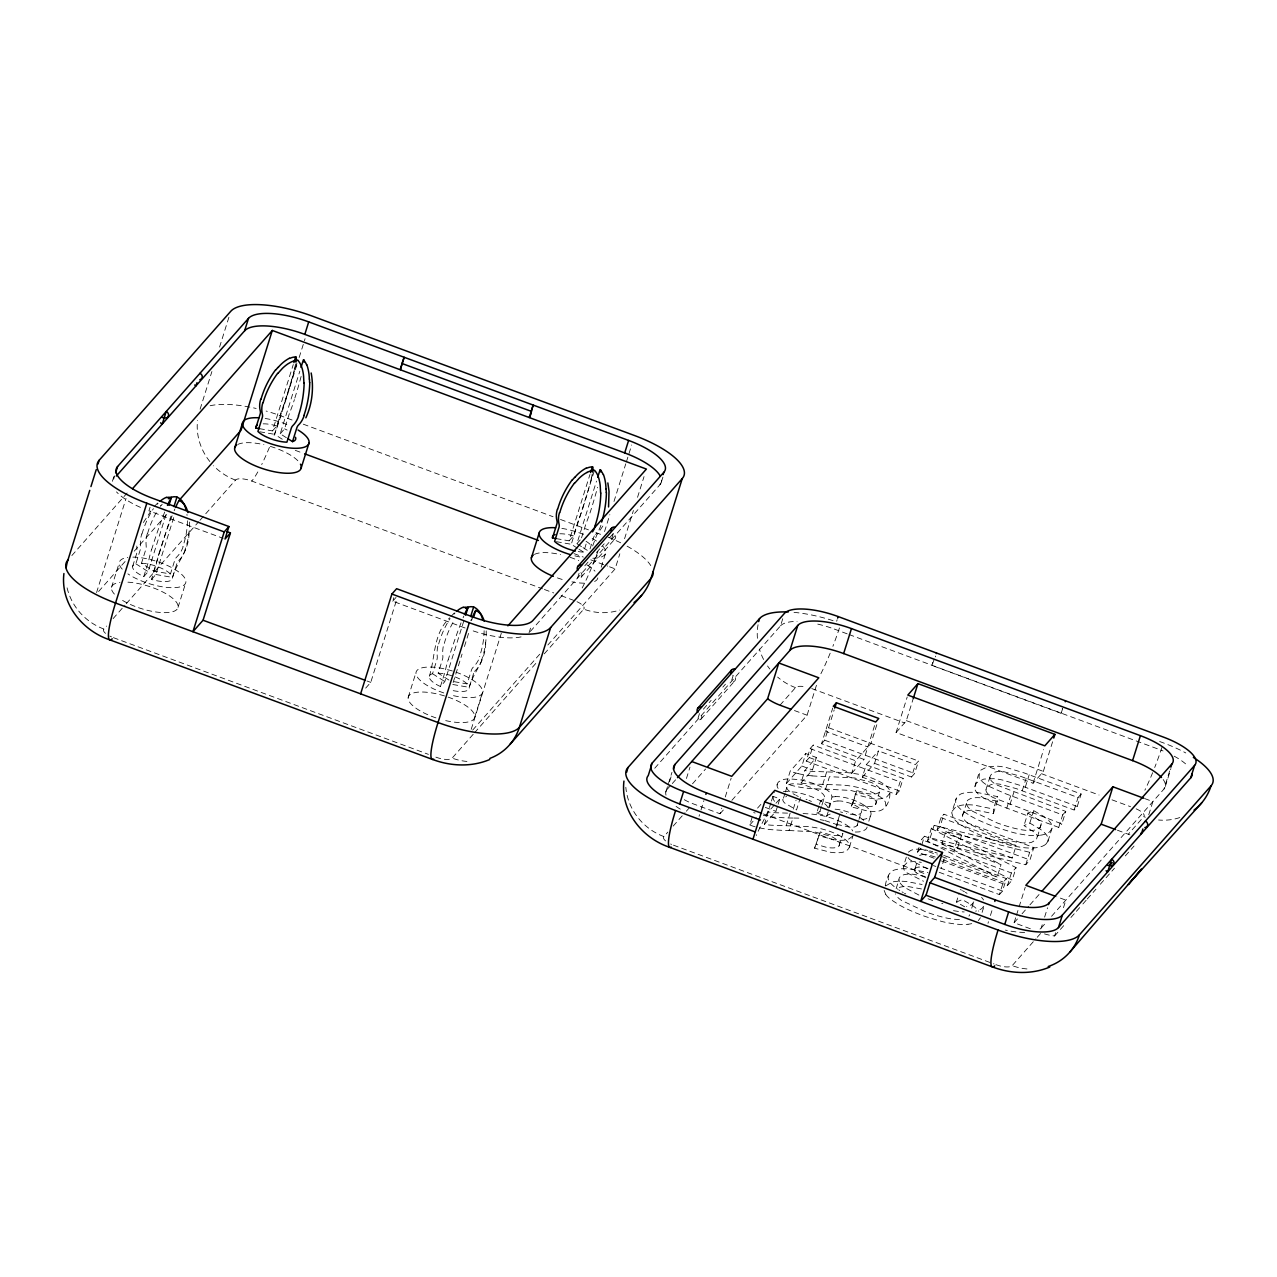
<?xml version="1.0" encoding="UTF-8"?>
<svg xmlns="http://www.w3.org/2000/svg" width="1277" height="1277" viewBox="0 0 1277 1277"><rect width="100%" height="100%" fill="white"/><g stroke="black" fill="none" stroke-linecap="round" stroke-linejoin="round"><path stroke-width="0.75" stroke-dasharray="5 3.75" d="M966.833 811.007A26.147 8.859 17.4 0 1 973.792 810.129A24.822 8.412 17.4 0 1 976.777 810.288L993.362 813.688L993.458 809.059L997.369 796.577L978.405 792.698A36.794 12.467 17.4 0 0 963.768 793.097C958.069 793.719 952.865 800.631 957.271 805.659A37.448 12.69 17.4 0 0 962.443 810.719L970.823 816.131M993.362 813.688L997.273 801.222L997.369 796.577M828.613 807.91L832.045 796.992L831.311 794.246A21.134 7.151 17.4 0 0 827.624 790.479A21.821 7.391 17.4 0 0 822.787 787.51L816.402 784.621A34.894 11.812 17.4 0 0 812.826 783.28L807.064 781.46A27.695 9.386 17.4 0 0 798.716 779.624L789.553 778.89A30.616 10.376 17.4 0 0 783.392 779.545L779.178 781.444A42.987 14.558 17.4 0 0 777.853 782.785L776.049 787.749M1065.768 811.422L1062.656 814.934L1005.59 793.751L989.978 786.824A28.892 9.785 17.4 0 1 987.281 785.291A26.45 8.955 17.4 0 1 980.896 780.247L980.097 779.257A31.015 10.503 17.4 0 1 978.98 777.262L979.762 771.452A74.002 25.061 17.4 0 1 980.944 770.047L987.664 766.615L997.513 766.184A26.881 9.115 17.4 0 1 1006.867 767.669L1024.282 772.968L1081.156 794.007L1077.245 806.473L1074.133 810.001L1016.237 788.611L999.907 784.174A13.808 4.677 17.4 0 0 996.986 783.886C992.788 783.583 986.227 785.195 985.956 790.287A23.146 7.838 17.4 0 0 986.658 792.235L986.882 792.57A18.293 6.193 17.4 0 0 993.219 797.614L1061.857 823.888L1065.768 811.422L997.145 785.147A18.293 6.193 17.4 0 1 990.76 780.103M1081.156 794.007L1078.043 797.518L1020.131 776.145L1003.818 771.691A13.808 4.677 17.4 0 0 1000.897 771.42C996.698 771.1 990.138 772.729 989.867 777.805A23.146 7.838 17.4 0 0 990.569 779.768L990.792 780.103M1077.245 806.473L1020.371 785.451L1002.956 780.151A26.881 9.115 17.4 0 0 993.602 778.667L983.753 779.082L977.033 782.53A74.002 25.061 17.4 0 0 975.851 783.934L975.069 789.729A31.015 10.503 17.4 0 0 976.187 791.724L976.985 792.73A26.45 8.955 17.4 0 0 983.37 797.774A28.892 9.785 17.4 0 0 986.067 799.29L1001.679 806.218L1058.745 827.416L1061.857 823.888M188.98 532.844C189.507 550.132 176.785 561.784 172.555 577.412A20.847 7.055 17.4 0 1 151.5 579.455L155.858 565.567A6.848 0.958 -69.7 0 0 156.608 562.742A24.662 3.464 -69.7 0 1 159.274 552.558M485.659 642.778C486.17 660.065 473.464 671.718 469.234 687.345A20.847 7.055 17.4 0 1 449.648 689.819M906.335 857.122L903.302 866.939L904.084 869.908A20.943 7.087 17.4 0 0 906.494 872.574L923.51 881.242M773.255 796.656L773.223 798.684A28.557 9.673 17.4 0 0 775.602 802.658M777.166 784.19L777.134 786.201A28.557 9.673 17.4 0 0 778.124 788.404M294.668 368.191L295.051 366.515A46.994 6.608 -69.7 0 0 295.594 363.897M591.347 478.125L591.73 476.449A46.994 6.608 -69.7 0 0 592.273 473.831M835.685 828.374L839.963 813.672M839.037 845.885L842.932 833.402A26.881 9.099 17.4 0 1 842.357 833.945L839.867 835.094A16.809 5.699 17.4 0 1 834.057 835.35A16.425 5.571 17.4 0 1 829.938 834.759L820.297 831.934L814.582 848.199L830.385 852.238A24.742 8.38 17.4 0 0 836.212 852.765A26.147 8.859 17.4 0 0 840.202 852.621C844.751 852.653 851.775 848.726 848.822 843.427A25.843 8.747 17.4 0 0 846.412 840.474L843.474 838.079A24.566 8.316 17.4 0 0 836.706 834.2L833.163 832.636A30.361 10.28 17.4 0 0 829.922 831.391A29.307 9.929 17.4 0 0 819.419 828.374A29.722 10.072 17.4 0 0 817.95 828.055L811.661 827.033A59.381 20.113 17.4 0 0 806.505 826.474L771.547 825.213A38.342 12.993 17.4 0 1 764.396 824.399L768.291 811.917L774.692 804.654M885.935 805.835L885.376 802.052A25.843 8.747 17.4 0 0 882.966 799.099L880.029 796.704A24.566 8.316 17.4 0 0 873.26 792.825L869.717 791.261A30.361 10.28 17.4 0 0 866.476 790.016A29.307 9.929 17.4 0 0 855.973 786.999A29.722 10.072 17.4 0 0 854.489 786.68L848.215 785.658A59.381 20.113 17.4 0 0 843.059 785.1L808.102 783.839A38.342 12.993 17.4 0 1 800.934 783.024L804.845 770.542L816.386 757.484L805.771 753.542L790.224 771.148L786.313 783.615A21.198 7.183 17.4 0 0 794.31 786.089A44.663 15.132 17.4 0 0 808.133 788.324L819.499 789.026A195.589 66.26 17.4 0 0 825.565 789.138L850.817 790.447L867.498 794.98A15.324 5.188 17.4 0 1 872.414 797.726L874.234 799.21A16.537 5.603 17.4 0 1 876.23 802.068L875.814 804.223A26.881 9.099 17.4 0 1 875 805.053L872.51 806.186A16.809 5.699 17.4 0 1 866.7 806.457A16.425 5.571 17.4 0 1 862.582 805.851L852.94 803.041L851.136 806.825L866.939 810.863A24.742 8.38 17.4 0 0 872.766 811.39A26.147 8.859 17.4 0 0 876.756 811.246C886.781 811.23 891.681 797.662 889.287 789.569A25.843 8.747 17.4 0 0 886.876 786.616L883.939 784.238A24.566 8.316 17.4 0 0 877.171 780.343L873.628 778.794A30.361 10.28 17.4 0 0 870.387 777.549A29.307 9.929 17.4 0 0 859.884 774.516A29.722 10.072 17.4 0 0 858.399 774.197L852.11 773.176A59.381 20.113 17.4 0 0 846.97 772.633L812.012 771.372A38.342 12.993 17.4 0 1 804.845 770.558M1045.847 844.193L1047.97 841.272L1048.002 837.856A35.181 11.908 17.4 0 0 1045.783 834.089A35.692 12.084 17.4 0 0 1039.558 828.709L1029.805 823.122L1023.978 825.581L1035.072 832.684A20.847 7.055 17.4 0 1 1036.238 833.977A22.395 7.582 17.4 0 1 1037.339 836.02L1036.461 839.643L1031.481 842.373A27.025 9.162 17.4 0 1 1026.947 842.948A28.254 9.562 17.4 0 1 1014.369 841.655L1011.033 840.889A57.864 19.602 17.4 0 1 993.059 835.334L968.86 823.873A25.636 8.684 17.4 0 1 963.816 819.1A31.877 10.791 17.4 0 1 963.56 813.002A35.389 11.988 17.4 0 1 964.327 812.316L966.833 811.007M1047.97 841.272L1052.04 828.246L1051.913 825.389A35.181 11.908 17.4 0 0 1049.694 821.606A35.692 12.084 17.4 0 0 1043.453 816.242L1033.716 810.656L1027.889 813.098L1023.978 825.581M973.792 901.881L971.669 904.675L967.854 906.351A27.025 9.162 17.4 0 1 966.466 906.622M113.876 476.529L112.2 481.876A51.415 17.415 17.4 0 1 113.685 479.019L114.659 475.89M96.557 592.592L126.056 498.445M111.53 587.356L119.352 562.407M150.047 507.272L148.93 510.832L223.172 538.351M132.664 566.318L137.022 552.414L136.799 546.045M165.978 514.743L148.148 571.649L143.774 576.597A20.847 7.055 17.4 0 1 135.857 563.795L140.215 549.892A6.848 5.028 84.4 0 0 140.55 546.412A24.662 18.117 84.4 0 1 141.763 533.882M183.17 546.604A24.662 21.613 -31.7 0 1 176.625 557.155A6.848 6.002 -31.7 0 0 174.805 560.092L170.448 573.996L153.767 571.09L141.476 563.253L145.833 549.349A6.848 5.028 84.4 0 0 146.169 545.87A24.662 18.117 84.4 0 1 147.382 533.339M143.774 576.597L148.132 562.694A6.848 0.958 -69.7 0 0 148.866 559.869A24.662 3.464 -69.7 0 1 151.532 549.685M200.106 409.183L211.902 371.527M219.58 347.057L229.014 316.919M153.767 571.09L172.203 512.3M151.5 579.455L155.874 574.506L174.31 515.716M178.03 607.373L185.835 582.424M259.502 428.673L272.48 430.908L293.279 364.52M272.48 430.908L276.854 425.959L281.211 412.056A6.848 0.958 -69.7 0 1 282.393 408.72A24.662 3.464 -69.7 0 0 286.671 396.716M282.281 439.24L274.587 434.324L297.78 360.353M296.807 365.03L280.876 415.871A55.581 7.822 -69.7 0 1 274.172 435.313M299.169 357.496L305.075 338.676M286.367 437.692L280.206 433.781L299.824 371.192M280.206 433.781L284.579 428.833L288.937 414.929A6.848 0.958 -69.7 0 1 290.134 411.593A24.662 3.464 -69.7 0 0 294.412 399.589M465.099 627.997L392.709 601.18L393.827 597.604M365.685 688.111L370.745 682.381L397.003 598.626M408.209 697.29L416.031 672.34M429.343 676.251C435.601 656.346 432.887 634.03 449.664 617.813M463.838 620.877L444.827 681.583L440.437 686.531A20.847 7.055 17.4 0 1 432.536 673.729L436.894 659.826A6.848 5.028 84.4 0 0 437.229 656.346A24.662 18.117 84.4 0 1 438.442 643.816M448.913 680.05L438.155 673.187L442.512 659.283A6.848 5.028 84.4 0 0 442.848 655.803A24.662 18.117 84.4 0 1 444.061 643.273M440.437 686.531L444.795 672.628A6.848 0.958 -69.7 0 0 445.545 669.802A24.662 3.464 -69.7 0 1 448.211 659.618M471.612 620.462L472.729 616.903M453.159 682.557L462.066 654.095M464.445 646.513L468.611 633.232M454.149 681.679L467.127 683.929L471.484 670.026A6.848 6.002 -31.7 0 1 473.304 667.105A24.662 21.613 -31.7 0 0 479.849 656.538M473.591 673.442L469.234 687.345L452.553 684.456M474.693 717.307L482.514 692.357M471.213 729.327L501.302 633.296M529.029 632.929L531.264 625.794M556.181 538.607L569.143 540.841L589.958 474.469M569.143 540.841L573.517 535.893L577.874 521.99A6.848 0.958 -69.7 0 1 579.072 518.654A24.662 3.464 -69.7 0 0 583.35 506.666M577.427 548.184L571.266 544.273L594.459 470.287M581.498 546.652L576.885 543.715L596.503 481.126M581.53 537.888L585.616 524.863A6.848 0.958 -69.7 0 1 586.813 521.527A24.662 3.464 -69.7 0 0 591.091 509.523A90.236 12.69 -69.7 0 0 597.54 487.303M578.289 551.584A20.847 7.055 17.4 0 0 583.589 552.111L587.117 540.809M579.088 573.245L577.619 577.922A3.48 3.224 41.5 0 0 581.817 576.007A3.48 3.224 41.5 0 0 579.566 571.697M590.022 548.95L593.55 537.649A6.848 5.044 84.4 0 1 595.146 534.967M604.532 531.599L609.847 514.663M613.982 501.478L625.778 463.822M626.368 461.939L631.684 444.987M601.212 567.211L605.681 552.957M613.311 533.499L611.364 539.74A3.48 3.224 41.5 0 0 615.562 537.809A3.48 3.224 41.5 0 0 613.311 533.499L609.416 537.904M547.849 645.013L615.131 568.872L619.84 553.803M624.565 538.734L633.424 510.497M637.542 497.312L644.039 476.592M530.338 631.445L659.954 484.733L660.688 482.403M661.422 481.876L663.098 476.529M665.812 791.963L671.957 772.362M666.019 795.156A45.844 15.532 17.4 0 1 667.121 789.409L668.11 786.281M669.563 781.604L672.005 773.814M699.477 713.588L697.513 719.813A3.48 3.224 41.5 0 0 700.77 714.402M686.435 778.491L689.979 767.174M733.221 675.389L731.258 681.631A3.48 3.224 41.5 0 0 735.456 679.699A3.48 3.224 41.5 0 0 733.221 675.389A3.48 3.224 41.5 0 1 732.775 675.198M699.046 816.226L699.541 814.662M701.009 809.985L703.93 800.631M684.249 799.673A55.581 51.703 41.5 0 0 692.932 803.728L720.02 813.768L721.776 808.149M725.288 796.928L731.162 778.204M654.734 768.243L780.518 625.858L782.753 618.738M755.234 826.81A21.198 7.183 17.4 0 1 749.759 824.99L752.552 816.083M770.909 802.818C767.621 814.646 760.869 824.511 756.207 835.557M771.468 801.046L774.261 792.123M764.38 824.383L775.921 811.326L777.597 805.979M778.156 804.207L779.832 798.859L772.745 796.241M731.881 800.328L807.08 715.216L816.45 685.286M847.178 633.839L834.232 629.034L834.95 626.688M836.674 621.245L837.153 619.68M783.455 798.189L784.924 793.512M785.419 791.948L787.366 785.706M786.313 783.615L801.86 766.024L805.771 753.542M786.233 825.644L790.144 813.162M899.263 790.878L862.326 777.198L866.237 764.731L903.174 778.411L899.263 790.878L896.151 794.406L806.218 761.076L810.129 748.609L813.241 745.082L855.638 760.789L870.978 743.422L877.107 723.82M793.272 809.107L796.066 800.2M806.218 761.076L809.331 757.564L813.241 745.082M759.448 827.863A44.663 15.132 17.4 0 0 771.579 829.699L782.945 830.401A195.589 66.26 17.4 0 0 789.026 830.513L792.937 818.03L800.392 818.142M800.424 797.471L796.513 809.953L784.653 803.01A17.096 5.794 17.4 0 1 782.817 799.498L783.264 798.428A22.954 7.774 17.4 0 1 784.046 797.662L785.195 797.008A18.596 6.305 17.4 0 1 786.68 796.561M800.934 783.009L812.475 769.951L816.386 757.484M874.553 725.559L863.954 759.432L821.558 743.725L832.732 708.081M821.558 743.725L824.671 740.197L834.168 709.9M822.787 784.27L826.698 771.787M818.924 806.074L816.689 813.194L826.889 816.067A11.972 4.054 17.4 0 1 827.033 815.859A24.917 8.444 17.4 0 1 830.146 814.072M819.483 804.287L820.6 800.727L830.8 803.584A11.972 4.054 17.4 0 1 830.944 803.377A24.917 8.444 17.4 0 1 837.904 800.95M825.581 789.138L829.475 776.655L854.728 777.98L871.409 782.498A15.324 5.188 17.4 0 1 876.325 785.243L878.145 786.728A16.537 5.603 17.4 0 1 880.14 789.585L879.725 791.74A26.881 9.099 17.4 0 1 878.911 792.586L876.421 793.719A16.809 5.699 17.4 0 1 870.611 793.975A16.425 5.571 17.4 0 1 866.492 793.384L856.851 790.559L851.136 806.825M821.414 806.665L819.946 811.342L820.504 810.464M821.909 805.117L824.559 797.024A17.607 5.97 17.4 0 0 823.027 794.102L821.239 792.474A17.319 5.874 17.4 0 0 816.131 789.362L806.106 785.578A18.979 6.433 17.4 0 0 798.795 784.062L793.815 783.759A18.596 6.305 17.4 0 0 789.106 784.541L787.957 785.179A22.954 7.774 17.4 0 0 787.175 785.962L786.744 787.015A17.096 5.794 17.4 0 0 788.548 790.543L792.299 793.288M814.582 848.199L820.297 831.934M826.714 816.386L828.933 809.299M829.491 807.527L830.673 803.824M809.331 757.564L851.727 773.271L855.638 760.789M836.802 824.798L839.037 817.679M852.94 803.041L856.851 790.559M862.326 777.198L874.553 763.359L878.464 750.876L915.401 764.572L918.514 761.044L828.581 727.714L825.469 731.242L867.865 746.949M849.397 847.21L853.291 834.743M857.059 825.565L858.527 820.888M859.022 819.323L860.969 813.082M1052.599 741.777L1043.325 771.404A55.581 7.822 -69.7 0 1 1041.505 773.702L1033.077 783.248L896.087 732.487L907.229 696.939M868.807 821.255L871.042 814.135M875.575 804.51L879.486 792.027M896.087 732.487L904.531 722.942A55.581 7.822 -69.7 0 0 906.335 720.643L913.294 698.423M934.205 659.124L932.082 665.493L1061.011 713.284L1062.241 708.687M896.151 794.406L900.062 781.923L903.174 778.411M874.553 763.359L911.491 777.039L915.401 764.572M911.491 777.039L914.603 773.511L918.514 761.044M885.248 885.791C886.398 879.39 888.553 870.675 896.231 869.541A36.794 12.467 17.4 0 1 902.663 868.743A36.634 12.403 17.4 0 1 910.868 869.142L927.9 872.51M896.151 888.664L898.944 879.757M934.094 858.224L917.572 852.11L920.366 843.187M917.572 852.11L920.573 848.71L924.484 836.227L1001.04 864.609L997.129 877.076L939.249 855.622M915.034 868.615L916.982 862.374M927.373 841L931.284 828.534L934.094 825.357L1016.189 845.502L1012.278 857.984L930.183 837.824L927.373 841L997.129 877.076M930.183 837.824L934.094 825.357M1012.278 857.984L937.015 830.098L940.926 817.615L943.926 814.215L1033.859 847.545L1029.948 860.012L1025.75 864.752L941.899 844.017L945.794 831.55L1029.661 852.286L1033.859 847.545M937.015 830.098L940.016 826.698L943.926 814.215M989.803 838.925A66.851 22.635 17.4 0 1 966.865 828.613L958.532 823.202A37.448 12.69 17.4 0 1 953.36 818.142L951.732 812.826L956.138 798.652M945.14 855.893L1006.42 878.608L1002.509 891.075L941.229 868.376L945.14 855.893L943.751 855.382M962.571 815.748L966.481 803.281M957.989 837.76L1016.093 867.642L1012.182 880.124L954.079 850.227L957.989 837.76L945.794 831.55M974.686 786.792L978.597 774.325M957.558 847.944L961.469 835.477M985.956 789.649L989.867 777.182M964.646 906.798L956.441 902.025L959.235 893.118M971.717 908.202L973.393 902.855M1006.787 808.165L1010.698 795.683M1009.963 804.67L1013.874 792.187M982.109 912.369L984.344 905.249L982.221 908.155A47.887 16.218 17.4 0 1 975.644 911.155M1022.238 790.766L1026.149 778.3M1025.287 787.223L1029.198 774.74M987.983 923.287L988.478 921.723M990.425 915.497L992.867 907.692M1033.077 783.248L1043.628 749.567M939.265 872.319L999.396 894.602L1003.307 882.12L1006.42 878.608M1062.719 708.48L1061.107 713.284M941.436 860.953L1007.505 885.424L1011.4 872.957L1016.093 867.642M1029.805 823.122L1033.716 810.656M1025.75 864.752L1029.661 852.286M1037.499 836.786L1041.25 823.537M1030.363 928.762L1014.114 922.744L1015.869 917.125M1016.46 915.258L1025.255 887.196M1058.745 827.416L1062.656 814.934M1074.133 810.001L1078.043 797.518M1040.021 929.081A45.844 15.532 17.4 0 0 1041.202 928.012L1042.67 923.335M1044.618 917.109L1047.555 907.739M1044.49 933.886A55.581 51.703 41.5 0 0 1054.594 935.977L1055.776 932.21M1063.47 907.676L1065.832 900.141L1056.749 896.773M1148.741 814.806L1152.892 801.605L1143.793 798.237M1051.562 916.279L1164.017 788.994L1170.37 768.722M1165.342 786.44L1170.913 768.61M932.641 662.476L931.971 665.429M903.398 866.476L906.782 862.949A27.392 9.274 17.4 0 1 911.299 861.752L911.922 861.704A20.943 7.087 17.4 0 1 921.324 862.358M935.69 656.075L935.371 656.873M889.846 793.368L886.685 796.992L880.667 798.779A26.147 8.859 17.4 0 1 876.661 798.923A24.742 8.38 17.4 0 1 870.85 798.38L855.047 794.358M592.672 545.949L596.694 535.207L604.484 523.634M888.6 875.112L888.138 878.528L889.734 882.104A37.448 12.69 17.4 0 0 894.906 887.18L897.667 889.159M980.433 917.716L978.31 920.637M1051.881 828.805L1049.758 831.71A47.887 16.218 17.4 0 1 1039.478 835.334M174.167 510.704L174.853 509.06M463.104 617.765L463.79 616.137M470.83 620.638L471.532 618.994M969.77 914.715L968.924 916.104M952.227 811.134L955.276 807.527L959.873 805.579A36.794 12.467 17.4 0 1 966.29 804.781A36.634 12.403 17.4 0 1 974.495 805.164L993.458 809.059M914.859 868.839L914.571 870.579A11.828 4.007 17.4 0 0 916.343 872.845M143.407 522.485L152.985 507.879M160.95 505.756L162.211 504.239M852.525 836.243L848.886 839.005L844.113 840.154A26.147 8.859 17.4 0 1 840.106 840.282A24.742 8.38 17.4 0 1 834.296 839.755L818.493 835.733M885.679 885.935L892.336 882.024A36.794 12.467 17.4 0 1 898.753 881.226A36.634 12.403 17.4 0 1 906.957 881.609L922.106 884.498M71.863 555.559L127.141 493.002M98.6 591.49L126.295 560.14M134.213 551.185L169.825 510.88M105.528 633.376A13.887 4.709 17.4 0 1 103.884 629.05L106.518 626.065M113.094 618.627L124.938 605.218M126.247 603.718L198.621 521.798M199.946 520.314L235.479 480.088A13.887 4.709 17.4 0 1 251.745 481.046L542.533 588.809M392.709 601.18L397.035 596.279M576.885 543.715L581.258 538.766M584.77 565.807L589.958 559.933M596.439 552.59L600.334 548.184M601.643 546.716L604.229 543.779M581.227 577.076L614.971 538.878M472.666 730.109L539.932 653.968M435.872 757.149A13.887 4.709 17.4 0 0 452.154 758.107L473.208 734.275M474.517 732.775L537.697 661.278M544.273 653.84L583.749 609.145A55.581 51.703 41.5 0 0 619.76 610.039M703.372 709.182L711.145 700.355M722.83 687.138L725.432 684.201M701.041 719.063L734.786 680.864M667.121 789.409L671.016 785.004M672.309 783.535L676.203 779.13M692.501 783.807L705.558 769.025M665.556 840.904A13.887 4.709 17.4 0 1 663.912 836.579L667.871 832.093M673.139 826.123L685.015 812.683M686.34 811.198L690.298 806.713M779.992 705.191L795.507 687.617A13.887 4.709 17.4 0 1 805.851 686.882M720.02 813.768L723.979 809.283M757.548 808.118L761.443 803.728M749.759 824.99L756.239 817.663M775.985 803.201L779.832 798.859M851.727 773.271L863.954 759.432M866.237 764.731L878.464 750.876M924.484 836.227L921.483 839.627L1011.4 872.957M999.396 894.602L1002.509 891.075M1007.505 885.424L1012.182 880.124M1014.114 922.744L1020.706 915.274M1022.031 913.789L1028.623 906.319M1029.948 904.834L1039.175 894.379M1041.202 928.012L1046.39 922.154M995.916 964.662A13.887 4.709 17.4 0 0 1012.182 965.635L1035.918 938.755M1037.243 937.254L1041.202 932.785M1117.423 830.226L1128.261 834.248L1142.484 818.142M1054.594 935.977L1065.481 923.654M1070.924 917.493L1075.266 912.576M1076.367 911.347L1081.811 905.185M1082.896 903.956L1086.152 900.253M1087.238 899.024L1095.953 889.175M1100.295 884.243L1114.454 868.232M1125.324 855.909L1134.04 846.06M908.346 852.19L910.693 850.482A27.392 9.274 17.4 0 1 915.21 849.285L915.832 849.237A20.943 7.087 17.4 0 1 926.08 850.051L927.82 850.434M154.166 506.65L157.694 502.978M450.845 616.583L454.373 612.912M956.441 902.025L962.267 899.583L972.02 905.154A35.692 12.084 17.4 0 1 978.246 910.533A35.181 11.908 17.4 0 1 978.773 911.187M832.045 796.992L835.525 796.64M837.951 800.982L839.979 800.982A12.355 4.182 17.4 0 1 843.73 801.461L848.902 802.866A20.4 6.912 17.4 0 1 851.52 803.808L854.265 804.973A14.031 4.757 17.4 0 1 858.99 807.798A15.579 5.284 17.4 0 1 860.107 808.804A14.717 4.98 17.4 0 1 861.576 811.262L861.321 812.587A21.661 7.343 17.4 0 1 860.746 813.321L859.581 814.072A15.707 5.316 17.4 0 1 854.121 814.774L846.38 813.529M789.026 830.513L814.263 831.822L830.96 836.355A15.324 5.188 17.4 0 1 835.86 839.101L837.68 840.585A16.537 5.603 17.4 0 1 839.675 843.443L839.26 845.597A26.881 9.099 17.4 0 1 838.446 846.428L835.956 847.561A16.809 5.699 17.4 0 1 830.146 847.832A16.425 5.571 17.4 0 1 826.043 847.226L816.386 844.416M787.526 813.13L775.458 812.747A38.342 12.993 17.4 0 1 768.291 811.933M803.041 813.529L810.416 813.992A59.381 20.113 17.4 0 1 815.556 814.55L821.845 815.572A29.722 10.072 17.4 0 1 823.314 815.891A29.307 9.929 17.4 0 1 833.833 818.908A30.361 10.28 17.4 0 1 837.073 820.169L840.617 821.718A24.566 8.316 17.4 0 1 847.385 825.612L850.322 827.991A25.843 8.747 17.4 0 1 852.733 830.944M812.076 775.905L823.394 776.56A195.589 66.26 17.4 0 0 829.475 776.655M820.201 819.658L824.064 820.393M259.774 431.77L274.587 434.324M556.453 541.703L571.266 544.273M155.874 574.506L172.555 577.412L176.912 563.508A6.848 6.002 -31.7 0 1 178.732 560.571A24.662 21.613 -31.7 0 0 185.277 550.02M953.504 910.677L957.734 911.347A39.188 13.281 17.4 0 0 964.183 911.954M824.99 820.6L834.855 823.873A15.324 5.188 17.4 0 1 839.771 826.618L840.266 826.985M925.394 876.485L913.151 874.25A24.822 8.412 17.4 0 0 910.166 874.106A26.147 8.859 17.4 0 0 903.206 874.968L900.7 876.293A35.389 11.988 17.4 0 0 899.966 876.98A31.877 10.791 17.4 0 0 900.173 883.061M921.483 888.952L909.24 886.733A24.822 8.412 17.4 0 0 906.255 886.573A26.147 8.859 17.4 0 0 899.295 887.451L896.789 888.76A35.389 11.988 17.4 0 0 896.406 889.095M929.688 850.881L932.737 851.727M997.273 801.222L980.688 797.806A24.822 8.412 17.4 0 0 977.703 797.662A26.147 8.859 17.4 0 0 970.743 798.524L968.237 799.849A35.389 11.988 17.4 0 0 967.503 800.535A31.877 10.791 17.4 0 0 967.711 806.617A25.636 8.684 17.4 0 0 972.787 811.39L996.97 822.851A57.864 19.602 17.4 0 0 1014.944 828.406L1018.28 829.172A28.254 9.562 17.4 0 0 1030.874 830.481A27.025 9.162 17.4 0 0 1035.376 829.906L1040.021 827.544L1041.409 824.319M928.012 868.424L925.841 867.817A11.796 3.991 17.4 0 0 919.089 867.083M842.581 812.523L840.521 811.901M836.611 824.367L850.211 827.241A15.707 5.316 17.4 0 0 855.686 826.554L856.835 825.788A21.661 7.343 17.4 0 0 857.41 825.07L857.665 823.729M934.94 852.382L937.286 853.132M935.323 857.027L929.736 855.351A11.796 3.991 17.4 0 0 923 854.6M933.375 865.614L935.865 866.444M806.074 799.306L807.08 799.657M939.84 867.849L941.229 868.376M292.066 420.021L280.876 415.871A69.469 23.529 17.4 0 0 266.111 411.034M303.256 424.172L553.037 516.722M560.491 519.484L588.442 529.843M595.896 532.605L603.351 535.366M1159.66 741.522L1163.395 742.895A69.469 23.529 17.4 0 1 1185.79 752.951M849.029 634.525L1159.277 749.487A45.844 15.532 17.4 0 1 1163.06 750.956M295.29 450.35L302.777 453.127M573.98 553.611L583.334 557.075M590.804 559.853L607.644 566.094M609.512 566.78L615.131 568.872M906.335 720.643L1043.325 771.404M544.401 589.495L553.723 592.943M561.178 595.721L574.219 600.541M811.773 688.574L904.531 722.942M1041.505 773.702L1099.018 795.012M1111.996 799.833L1130.544 806.697M794.438 710.539L807.08 715.216M824.671 740.197L914.603 773.511M810.129 748.609L900.062 781.923M801.86 766.024L812.475 769.951M940.926 817.615L1016.189 845.502M940.016 826.698L1029.948 860.012M920.573 848.71L937.382 854.936M943.176 859.836L1003.307 882.12M765.306 807.399L775.921 811.326M763.327 813.928L925.378 873.979M367.026 681.008L370.745 682.381M113.398 637.654L428.418 754.372M673.442 845.166L994.049 963.975M928.012 898.769L929.417 899.295A57.864 19.602 17.4 0 0 933.886 900.892M927.421 868.759L910.405 860.091A20.943 7.087 17.4 0 1 907.995 857.442M808.916 800.376L811.438 801.461M925.889 877.794L916.343 872.845M918.897 895.065L905.233 887.834A25.636 8.684 17.4 0 1 900.189 883.077M798.301 796.481L796.353 795.523M941.899 844.017L954.079 850.227M1027.889 813.098L1038.983 820.217A20.847 7.055 17.4 0 1 1040.148 821.51A22.395 7.582 17.4 0 1 1041.25 823.537M960.352 889.542L961.453 890.117M931.284 828.534L1001.04 864.609M795.443 795.06L793.017 793.719M962.507 890.676L964.47 891.761M902.057 891.889L903.286 892.575M965.38 892.288L967.056 893.325M898.689 889.83L899.774 890.516M583.046 547.641L587.659 550.579M578.96 549.174L583.589 552.111M432.536 673.729L444.827 681.583M135.857 563.795L148.148 571.649M885.823 894.586L884.163 890.42M827.799 807.527L827.4 806.713A21.134 7.151 17.4 0 0 823.713 802.946A21.821 7.391 17.4 0 0 818.876 799.977L812.491 797.087A34.894 11.812 17.4 0 0 808.916 795.747L803.153 793.927A27.695 9.386 17.4 0 0 794.805 792.107L785.642 791.357A30.616 10.376 17.4 0 0 783.376 791.453M186.937 514.392L187.065 515.445M521.08 636.888A51.415 17.415 17.4 0 1 470.255 629.896M140.454 507.384A51.415 17.415 17.4 0 1 116.494 491.884M661.55 480.168A51.415 17.415 17.4 0 1 659.954 484.733M559.837 533.77A20.847 7.055 17.4 0 1 573.517 535.893M586.079 541.304A20.847 7.055 17.4 0 1 592.193 547.21M591.443 477.965A90.236 12.69 -69.7 0 1 583.27 506.746M600.892 525.326A24.662 18.149 84.4 0 1 595.625 534.504M263.158 423.836A20.847 7.055 17.4 0 1 276.854 425.959M284.579 428.833A20.847 7.055 17.4 0 1 287.117 430.062M294.764 368.031A90.236 12.69 -69.7 0 1 286.591 396.796M301.117 376.428A90.236 12.69 -69.7 0 1 294.333 399.669M438.155 673.187A20.847 7.055 17.4 0 1 467.127 683.929M461.045 622.825A46.994 6.608 -69.7 0 0 459.975 625.586L459.129 627.773A90.236 12.69 -69.7 0 0 448.291 659.523M454.021 614.173A33.521 24.63 84.4 0 1 455.011 613.008M438.665 643.943A90.236 66.308 84.4 0 1 450.111 618.579M444.284 643.4A90.236 66.308 84.4 0 1 454.612 619.776M484.127 630.726A90.236 79.078 -31.7 0 1 479.545 656.474M486.202 630.902A90.236 79.078 -31.7 0 1 481.652 659.906M481.956 659.954A24.662 21.613 -31.7 0 1 475.411 670.521A6.848 6.002 -31.7 0 0 473.591 673.442M141.476 563.253A20.847 7.055 17.4 0 1 170.448 573.996M164.701 512.045A46.994 6.608 -69.7 0 0 163.296 515.653L162.45 517.839A90.236 12.69 -69.7 0 0 151.612 549.589M157.342 504.239A33.521 24.63 84.4 0 1 158.077 503.361M141.986 534.009A90.236 66.308 84.4 0 1 153.432 508.645M147.605 533.467A90.236 66.308 84.4 0 1 157.39 510.736M160.216 506.394A90.236 66.308 84.4 0 1 160.806 505.564M187.448 520.793A90.236 79.078 -31.7 0 1 182.866 546.54M172.108 515.764A46.994 6.608 -69.7 0 0 171.038 518.51L170.192 520.713A90.236 12.69 -69.7 0 0 159.354 552.462M189.555 522.038A90.236 79.078 -31.7 0 1 184.973 549.956M597.859 577.906A34.734 11.764 17.4 0 1 593.294 582.009M584.339 583.19A34.734 11.764 17.4 0 1 571.936 581.865M562.183 579.455A34.734 11.764 17.4 0 1 556.181 577.443M534.44 554.41A34.734 11.764 17.4 0 1 560.587 554.617M570.117 557.315A34.734 11.764 17.4 0 1 578.784 560.683M586.925 564.897A34.734 11.764 17.4 0 1 594.97 571.154M237.761 444.476A34.734 11.764 17.4 0 1 263.908 444.683M270.373 446.391A34.734 11.764 17.4 0 1 299.552 462.737M435.952 717.882A34.734 11.764 17.4 0 1 414.45 692.709A34.734 11.764 17.4 0 1 470.974 709.693A34.734 11.764 17.4 0 1 442.225 719.765M443.773 692.932A34.734 11.764 17.4 0 1 422.272 667.759A34.734 11.764 17.4 0 1 478.779 684.743A34.734 11.764 17.4 0 1 450.031 694.816M127.939 582.168A34.734 11.764 17.4 0 1 172.315 598.019A34.734 11.764 17.4 0 1 165.403 612.657A34.734 11.764 17.4 0 1 120.07 598.817M114.419 594.108A34.734 11.764 17.4 0 1 120.006 582.36M132.872 557.123A34.734 11.764 17.4 0 1 178.78 572.016A34.734 11.764 17.4 0 1 174.103 587.675A34.734 11.764 17.4 0 1 127.892 573.868M122.241 569.159A34.734 11.764 17.4 0 1 127.828 557.41M103.884 629.05A55.581 51.703 41.5 0 1 66.867 586.877M111.514 636.888A13.887 4.709 17.4 0 1 109.758 636.074M235.479 480.088A55.581 51.703 41.5 0 1 213.53 465.738M209.795 461.492A55.581 51.703 41.5 0 1 197.536 420.468M210.13 405.751A69.469 23.529 17.4 0 1 256.15 408.464M269.415 447.381A55.581 7.822 -69.7 0 1 261.689 464.557M257.81 471.931A55.581 7.822 -69.7 0 1 251.745 481.046M597.923 551.393A55.581 7.822 -69.7 0 1 582.168 587.963M608.123 537.218A69.469 23.529 17.4 0 1 621.612 543.268M627.087 546.157A69.469 23.529 17.4 0 1 650.775 565.615M577.012 601.706A13.887 4.709 17.4 0 1 583.749 609.145M466.951 761.443A55.581 51.703 41.5 0 1 452.154 758.107M602.792 546.205A34.734 11.764 17.4 0 1 592.161 558.241M579.758 556.916A34.734 11.764 17.4 0 1 573.197 555.415M561.848 528.407A34.734 11.764 17.4 0 1 583.733 534.504M592.145 538.463A34.734 11.764 17.4 0 1 597.141 541.496M265.169 418.473A34.734 11.764 17.4 0 1 287.054 424.571M780.518 625.858A45.844 15.532 17.4 0 1 797.056 621.452M817.775 624.118A45.844 15.532 17.4 0 1 834.232 629.034M1174.17 756.176A45.844 15.532 17.4 0 1 1188.217 766.392M1163.171 779.529A45.844 15.532 17.4 0 1 1164.017 788.994M680.258 809.123A45.844 15.532 17.4 0 1 674.224 805.021M1024.665 932.433A45.844 15.532 17.4 0 1 1005.398 930.103M671.558 844.416A13.887 4.709 17.4 0 1 670.648 844.017M663.912 836.579A55.581 51.703 41.5 0 1 625.826 787.27M795.507 687.617A55.581 51.703 41.5 0 1 777.613 677.081M769.823 669.02A55.581 51.703 41.5 0 1 767.541 665.971M763.598 659.475A55.581 51.703 41.5 0 1 759.4 649.019M757.421 638.308A55.581 51.703 41.5 0 1 758.043 624.756M794.023 612.369A69.469 23.529 17.4 0 1 834.408 621.117M839.452 627.949A55.581 7.822 -69.7 0 1 832.891 646.306M830.162 653.201A55.581 7.822 -69.7 0 1 820.377 674.719M1161.926 747.444A55.581 7.822 -69.7 0 1 1154.695 767.525M1152.636 772.697A55.581 7.822 -69.7 0 1 1144.878 790.192M1136.147 808.836A13.887 4.709 17.4 0 1 1143.777 816.673A55.581 51.703 41.5 0 0 1148.486 818.19M1179.804 817.567A55.581 51.703 41.5 0 1 1158.574 820.01M1026.979 968.956A55.581 51.703 41.5 0 1 1012.182 965.635M1129.89 834.823A55.581 51.703 41.5 0 1 1128.261 834.248M885.823 894.586A37.448 12.69 17.4 0 0 890.995 899.647L899.375 905.058A66.851 22.635 17.4 0 0 922.249 915.37A76.349 25.859 17.4 0 0 925.729 916.647L942.059 921.547A47.776 16.186 17.4 0 0 948.109 922.872L953.823 923.814A39.188 13.281 17.4 0 0 968.014 924.245M971.733 923.622A47.887 16.218 17.4 0 1 968.03 924.261M905.792 893.964A66.851 22.635 17.4 0 1 904.499 893.277M983.545 899.982A35.181 11.908 17.4 0 0 982.157 898.05A35.692 12.084 17.4 0 0 981.566 897.396M959.426 919.408A28.254 9.562 17.4 0 1 946.832 918.099L943.495 917.333A57.864 19.602 17.4 0 1 925.522 911.778L901.323 900.317A25.636 8.684 17.4 0 1 896.278 895.544M895.544 894.219A31.877 10.791 17.4 0 1 895.369 893.788M942.873 903.669A57.864 19.602 17.4 0 1 941.74 903.35M914.955 868.887A16.09 5.443 17.4 0 1 918.993 867.019M919.648 855.558A16.09 5.443 17.4 0 1 922.904 854.552M989.787 838.941A76.349 25.859 17.4 0 0 993.267 840.202L1009.596 845.103A47.776 16.186 17.4 0 0 1015.646 846.428L1021.361 847.369A39.188 13.281 17.4 0 0 1035.551 847.8A47.887 16.218 17.4 0 0 1045.831 844.177M970.775 816.147A66.851 22.635 17.4 0 0 993.698 826.442A76.349 25.859 17.4 0 0 997.161 827.719L1013.507 832.636A47.776 16.186 17.4 0 0 1019.557 833.961L1025.271 834.903A39.188 13.281 17.4 0 0 1039.462 835.334M792.921 818.03A195.589 66.26 17.4 0 1 786.855 817.934L775.522 817.28A44.663 15.132 17.4 0 1 763.359 815.396M755.154 813.066A21.198 7.183 17.4 0 1 753.669 812.523M820.042 811.39A36.043 12.211 17.4 0 1 816.61 813.162M823.952 798.907A36.043 12.211 17.4 0 1 820.52 800.679M855.271 832.013A26.609 9.019 17.4 0 0 861.975 831.327L865.295 829.731A37.815 12.802 17.4 0 0 866.301 828.725A31.813 10.775 17.4 0 0 867.099 826.937M863.763 820.441A24.295 8.237 17.4 0 0 860.379 817.823A24.024 8.141 17.4 0 0 848.87 812.268A20.783 7.039 17.4 0 0 837.457 809.426A21.086 7.151 17.4 0 0 831.63 809.123M862.007 819.467A26.609 9.019 17.4 0 0 865.886 818.86L869.206 817.264A37.815 12.802 17.4 0 0 870.212 816.242A31.813 10.775 17.4 0 0 870.403 811.342L870.148 810.959A24.295 8.237 17.4 0 0 864.29 805.34M864.21 805.34A24.024 8.141 17.4 0 0 852.781 799.785A20.783 7.039 17.4 0 0 841.351 796.944A21.086 7.151 17.4 0 0 835.541 796.64M798.221 773.607A21.198 7.183 17.4 0 1 790.224 771.148M812.028 775.857A44.663 15.132 17.4 0 1 798.237 773.654"/><path stroke-width="1.5" d="M63.914 573.549C60.306 603.398 82.079 630.583 109.535 639.761L432.009 759.256C450.414 766.28 471.421 767.285 489.745 759.512M623.942 781.077C620.351 810.927 642.108 838.111 669.563 847.289L992.037 966.785C1010.442 973.808 1031.449 974.798 1049.774 967.04M608.554 506.953L609.033 491.374L607.852 482.945M304.038 362.045L304.054 360.625A15.994 2.251 -69.7 0 0 303.687 359.747M600.717 471.979L600.733 470.559A15.994 2.251 -69.7 0 0 600.366 469.681M295.913 362.157L296.312 357.752A15.994 2.251 -69.7 0 0 295.945 356.874M592.592 472.091L592.991 467.685A15.994 2.251 -69.7 0 0 592.624 466.823M936.408 653.601L936.456 652.85M1065.321 701.759L1065.449 700.642M66.149 567.802A55.581 51.703 41.5 0 1 67.92 560.028L89.757 490.352M90.938 486.585L96.238 469.649M98.01 463.998L99.191 460.231L230.786 311.269A69.469 23.529 17.4 0 1 312.163 316.073L634.637 435.569A69.469 23.529 17.4 0 1 682.253 478.572L650.983 578.369A55.581 51.703 41.5 0 1 634.015 602.552M115.632 472.777L117.596 466.536L248.504 318.356A51.415 17.415 17.4 0 1 308.715 321.9L628.619 440.437A51.415 17.415 17.4 0 1 663.864 472.267L663.13 474.597M99.191 460.231A69.469 23.529 17.4 0 0 146.823 503.234L115.537 603.031A55.581 7.822 -69.7 0 0 112.248 638.819M196.993 382.701L196.019 385.83A3.48 3.224 41.5 0 1 194.711 385M168.947 505.261L171.326 497.663A14.414 10.599 84.4 0 0 167.495 497.392L166.664 497.535M173.975 506.602L176.944 497.12A15.627 11.493 84.4 0 0 171.246 497.392M116.303 476.05L244.609 330.823L248.504 318.356M234.697 447.94L242.518 422.99M507.895 625.842L646.401 469.074L272.32 330.456L241.05 430.253L179.051 500.424A14.446 12.658 -31.7 0 1 182.946 503.138L183.68 503.888M259.502 428.673L255.799 428.018L260.157 414.115A6.848 6.002 -31.8 0 0 260.269 410.891A24.662 21.597 -31.8 0 1 260.684 399.27M117.596 466.536A51.415 17.415 17.4 0 0 152.825 498.365L228.934 526.555L224.209 531.902L192.939 631.7L203.059 620.239L230.419 532.924L226.747 531.551M228.934 526.555L225.023 539.038L230.419 532.924M293.87 362.636L295.657 356.937A14.414 12.626 -31.8 0 0 290.645 357.975L289.592 358.39M244.609 330.823A51.415 17.415 17.4 0 1 304.82 334.382L308.715 321.9M301.021 367.393L303.399 359.811A14.446 10.631 84.4 0 1 306.113 363.737L306.608 364.743M287.9 438.681L292.529 441.619L296.871 427.715A6.848 5.044 84.4 0 1 298.483 425.033A24.662 18.149 84.4 0 0 304.213 415.392M301.18 467.973L309.002 443.023M360.625 693.842L391.895 594.044L396.62 588.697L472.729 616.903A51.415 17.415 17.4 0 0 532.94 620.446L663.864 472.267M465.626 615.195L468.005 607.613A14.414 10.599 84.4 0 0 464.158 607.325L463.343 607.469M470.654 616.536L473.623 607.054A15.627 11.493 84.4 0 0 467.925 607.325M682.253 478.572L550.658 627.518A69.469 23.529 17.4 0 1 469.297 622.729L438.027 722.527A55.581 7.822 -69.7 0 0 433.685 759.097M473.959 616.168L475.746 610.47A12.93 1.82 -69.7 0 0 475.172 611.396A15.994 2.251 -69.7 0 0 473.575 614.492L472.219 617.414M531.376 557.873L539.197 532.924M556.181 538.607L552.478 537.968L556.836 524.065A6.848 6.002 -31.8 0 0 556.948 520.824A24.662 21.597 -31.8 0 1 557.363 509.204M590.549 472.57L592.336 466.871A14.414 12.626 -31.8 0 0 587.324 467.925L586.271 468.324M550.658 627.518L519.388 727.331A55.581 51.703 41.5 0 1 489.873 758.394M597.7 477.327L600.078 469.744A14.446 10.631 84.4 0 1 602.792 473.671L603.287 474.677M660.353 476.273A51.415 17.415 17.4 0 0 624.708 452.92L628.619 440.437M752.967 839.228L764.7 801.812L774.82 790.351L942.506 852.477L932.386 863.938L920.653 901.37L926.048 895.257L1004.744 924.42A45.844 15.532 17.4 0 0 1058.441 927.581L1190.707 777.869L1194.618 765.386A45.844 15.532 17.4 0 0 1163.187 737.005L838.127 616.552A45.844 15.532 17.4 0 0 784.429 613.391L652.164 763.103L648.253 775.586A45.844 15.532 17.4 0 0 679.683 803.967L754.707 831.758M673.474 769.137L674.942 764.46L797.774 625.427A45.844 15.532 17.4 0 1 851.472 628.603L1140.409 735.664A45.844 15.532 17.4 0 1 1171.839 764.045L1170.865 767.158M679.683 803.967L683.594 791.485A45.844 15.532 17.4 0 1 652.164 763.103M705.894 794.39L706.373 792.825A45.844 15.532 17.4 0 1 674.942 764.46M707.729 766.567L767.589 698.822L778.81 662.986L818.796 677.8L731.753 776.336L691.751 761.523M677.496 777.661L789.952 650.376L797.774 625.427M837.648 618.116L838.127 616.552M789.952 650.376A45.844 15.532 17.4 0 1 843.65 653.553L851.472 628.603M834.727 708.112L836.403 702.765L878.784 718.472L875.671 722L833.29 706.293L836.403 702.765M913.294 698.423L917.94 683.61L1054.93 734.371L1053.764 738.074M926.048 895.257L929.959 882.774L934.684 877.427L942.506 852.477M994.831 901.466L995.31 899.902A45.844 15.532 17.4 0 0 1049.024 903.062L1171.839 764.045M1004.744 924.42L1008.654 911.938A45.844 15.532 17.4 0 0 1062.352 915.114L1194.618 765.386M1048.529 904.627L1049.024 903.062M1058.441 927.581L1062.352 915.114M1041.809 891.394L1101.173 824.208L1112.906 786.776L1143.793 798.237M1161.511 777.517A45.844 15.532 17.4 0 0 1132.587 760.613L1140.409 735.664M1142.915 828.949L1141.446 833.626A3.48 3.224 41.5 0 1 1140.728 833.258M530.785 414.371L531.503 411.242M530.593 414.849L529.253 417.547L533.163 405.08L531.376 411.178M167.463 505.389L169.155 501.669A15.994 2.251 -69.7 0 1 170.767 498.589A12.93 1.82 -69.7 0 1 171.326 497.663M175.556 507.48L176.896 504.543A15.994 2.251 -69.7 0 1 178.493 501.446A12.93 1.82 -69.7 0 1 179.067 500.536M464.493 614.54L465.834 611.603A15.994 2.251 -69.7 0 1 467.446 608.522A12.93 1.82 -69.7 0 1 468.005 607.597M305.857 417.818C312.226 404.043 313.919 387.937 311.173 372.996M275.704 370.043L277.955 367.393M277.827 373.459L282.377 368.415A34.176 29.93 -31.8 0 1 287.884 363.881L290.374 362.445A15.627 13.696 -31.8 0 1 297.78 360.29M572.383 479.976L574.634 477.327M574.506 483.408L579.056 478.348A34.176 29.93 -31.8 0 1 584.563 473.831L587.053 472.394M1070.046 951.876L1141.51 869.126L1128.245 884.562L1201.641 802.914M132.505 488.708L272.32 330.456M578.002 566.222L611.747 528.024M510.002 744.347L641.597 595.401M626.752 772.122A55.581 51.703 41.5 0 1 627.949 767.557L759.544 618.595A69.469 23.529 17.4 0 1 788.244 611.986M697.817 708.208L731.561 670.01M917.94 683.61L907.819 695.071L1044.809 745.832L1054.93 734.371M1112.906 786.776L1025.846 885.312L1054.93 896.103M1107.67 865.455A3.48 3.224 41.5 0 1 1109.665 865.583L1112.251 862.645M1048.209 966.513A55.581 51.703 41.5 0 0 1079.416 934.844L1211.011 785.898A69.469 23.529 17.4 0 0 1193.372 757.405M402.047 363.658L400.308 369.691L404.17 357.273L401.952 363.61M402.175 363.562L531.216 411.306M171.23 497.312L169.266 498.206A34.176 25.125 84.4 0 0 168.309 498.748M467.909 607.245L465.945 608.139A34.176 25.125 84.4 0 0 465.451 608.395M304.82 334.382L624.708 452.92M304.644 453.814L538.431 540.442M843.65 653.553L1132.587 760.613M790.814 709.198L779.992 705.191A55.581 51.703 41.5 0 1 767.589 698.822M1101.173 824.208L1115.619 829.555M146.823 503.234L224.209 531.902M391.895 594.044L469.297 622.729M764.7 801.812L932.386 863.938M706.373 792.825L761.491 813.257M934.684 877.427L995.31 899.902M683.594 791.485L760.453 819.962M929.959 882.774L1008.654 911.938M203.059 620.239L365.158 680.306M627.949 767.557A69.469 23.529 17.4 0 0 675.581 810.544L998.055 930.039A69.469 23.529 17.4 0 0 1079.416 934.844M480.36 613.822L479.737 613.152A14.446 12.658 -31.7 0 0 475.746 610.454M479.019 611.348L480.04 612.88A33.074 28.988 -31.7 0 1 482.562 619.169L482.802 619.92M182.34 501.414L183.361 502.946A33.074 28.988 -31.7 0 1 185.883 509.236L186.171 510.177M606.144 488.995L606.24 492.523M309.481 379.061L309.561 382.573M600.621 493.066L600.254 485.978A33.074 24.343 84.4 0 0 598.833 478.428L598.163 476.481A15.627 11.509 84.4 0 0 594.491 470.239A15.627 13.696 -31.8 0 0 587.085 472.442M303.942 383.132L303.575 376.045A33.074 24.343 84.4 0 0 302.17 368.494L301.484 366.547A15.627 11.509 84.4 0 0 297.812 360.29M67.92 560.028A69.469 23.529 17.4 0 0 115.537 603.031L438.027 722.527A69.469 23.529 17.4 0 0 519.388 727.331L650.983 578.369A69.469 23.529 17.4 0 0 653.09 571.681M575.416 551.041A20.847 7.055 17.4 0 1 554.601 541.384L558.959 527.481A6.848 6.002 -31.8 0 0 559.071 524.256A24.662 21.597 -31.8 0 1 559.47 512.636M552.478 537.968A20.847 7.055 17.4 0 1 555.096 534.52M574.81 477.454A33.521 29.355 -31.8 0 1 586.095 468.132M557.65 509.252A90.236 79.03 -31.8 0 1 572.176 479.865M559.773 512.668A90.236 79.03 -31.8 0 1 574.299 483.281M600.828 493.098A90.236 66.42 84.4 0 1 595.066 525.741M595.274 525.885A24.662 18.149 84.4 0 1 592.528 531.855M603.478 474.565A33.521 24.662 84.4 0 1 605.984 488.995M606.447 492.539A90.236 66.42 84.4 0 1 601.69 522.038M295.514 437.261A20.847 7.055 17.4 0 1 292.529 441.619M255.799 428.018A20.847 7.055 17.4 0 1 257.14 425.209M278.131 367.505A33.521 29.355 -31.8 0 1 289.416 358.199M260.987 399.318A90.236 79.03 -31.8 0 1 275.497 369.931M263.094 402.734A90.236 79.03 -31.8 0 1 277.62 373.347M262.807 402.686A24.662 21.597 -31.8 0 0 262.392 414.307A6.848 6.002 -31.8 0 1 262.28 417.547L257.922 431.45A20.847 7.055 17.4 0 0 286.91 442.177L291.268 428.274A6.848 5.044 84.4 0 1 292.864 425.592A24.662 18.149 84.4 0 0 298.595 415.951M304.149 383.164A90.236 66.42 84.4 0 1 298.387 415.791M306.799 364.631A33.521 24.662 84.4 0 1 309.305 379.046M309.768 382.605A90.236 66.42 84.4 0 1 304.006 415.248M456.591 611.396A33.521 24.63 84.4 0 1 463.216 607.213M473.671 606.99A15.627 13.696 -31.7 0 1 478.939 611.396M480.599 613.646A33.521 29.371 -31.7 0 1 484.286 621.324M160.2 501.222A33.521 24.63 84.4 0 1 166.537 497.28M176.992 497.056A15.627 13.696 -31.7 0 1 182.276 501.462M183.92 503.713A33.521 29.371 -31.7 0 1 187.927 512.572M553.324 576.326A34.734 11.764 17.4 0 1 533.259 555.128M300.462 464.19A34.734 11.764 17.4 0 1 265.871 469.633A34.734 11.764 17.4 0 1 236.58 445.194M160.631 422.799A3.48 3.224 41.5 0 0 162.275 424.012L166.186 411.545A3.48 3.224 41.5 0 1 168.42 415.855A3.48 3.224 41.5 0 1 164.222 417.787A3.48 3.224 41.5 0 0 162.339 417.627M199.93 373.347A3.48 3.224 41.5 0 1 199.787 379.748M577.827 570.34A3.48 3.224 41.5 0 1 581.53 565.456M611.013 530.913A3.48 3.224 41.5 0 1 615.275 527.257M570.005 554.505A34.734 11.764 17.4 0 1 539.963 536.819A34.734 11.764 17.4 0 1 555.591 527.736M298.068 430.014A34.734 11.764 17.4 0 1 298.116 448.243A34.734 11.764 17.4 0 1 248.871 432.871A34.734 11.764 17.4 0 1 258.928 417.802M1106.121 870.691A3.48 3.224 41.5 0 0 1107.702 871.824L1111.613 859.341A3.48 3.224 41.5 0 1 1113.863 863.651A3.48 3.224 41.5 0 1 1109.665 865.583M1145.357 821.159A3.48 3.224 41.5 0 1 1144.831 827.608M730.955 672.947A3.48 3.224 41.5 0 1 735.169 669.148M697.88 712.454A3.48 3.224 41.5 0 1 701.424 707.346M1192.127 773.782A45.844 15.532 17.4 0 1 1190.707 777.869M671.239 847.114A55.581 7.822 -69.7 0 1 675.581 810.544M994.767 965.843A55.581 7.822 -69.7 0 1 998.055 930.039M758.698 621.628A55.581 51.703 41.5 0 1 759.544 618.595M1211.011 785.898A55.581 51.703 41.5 0 1 1194.043 810.081"/></g></svg>
